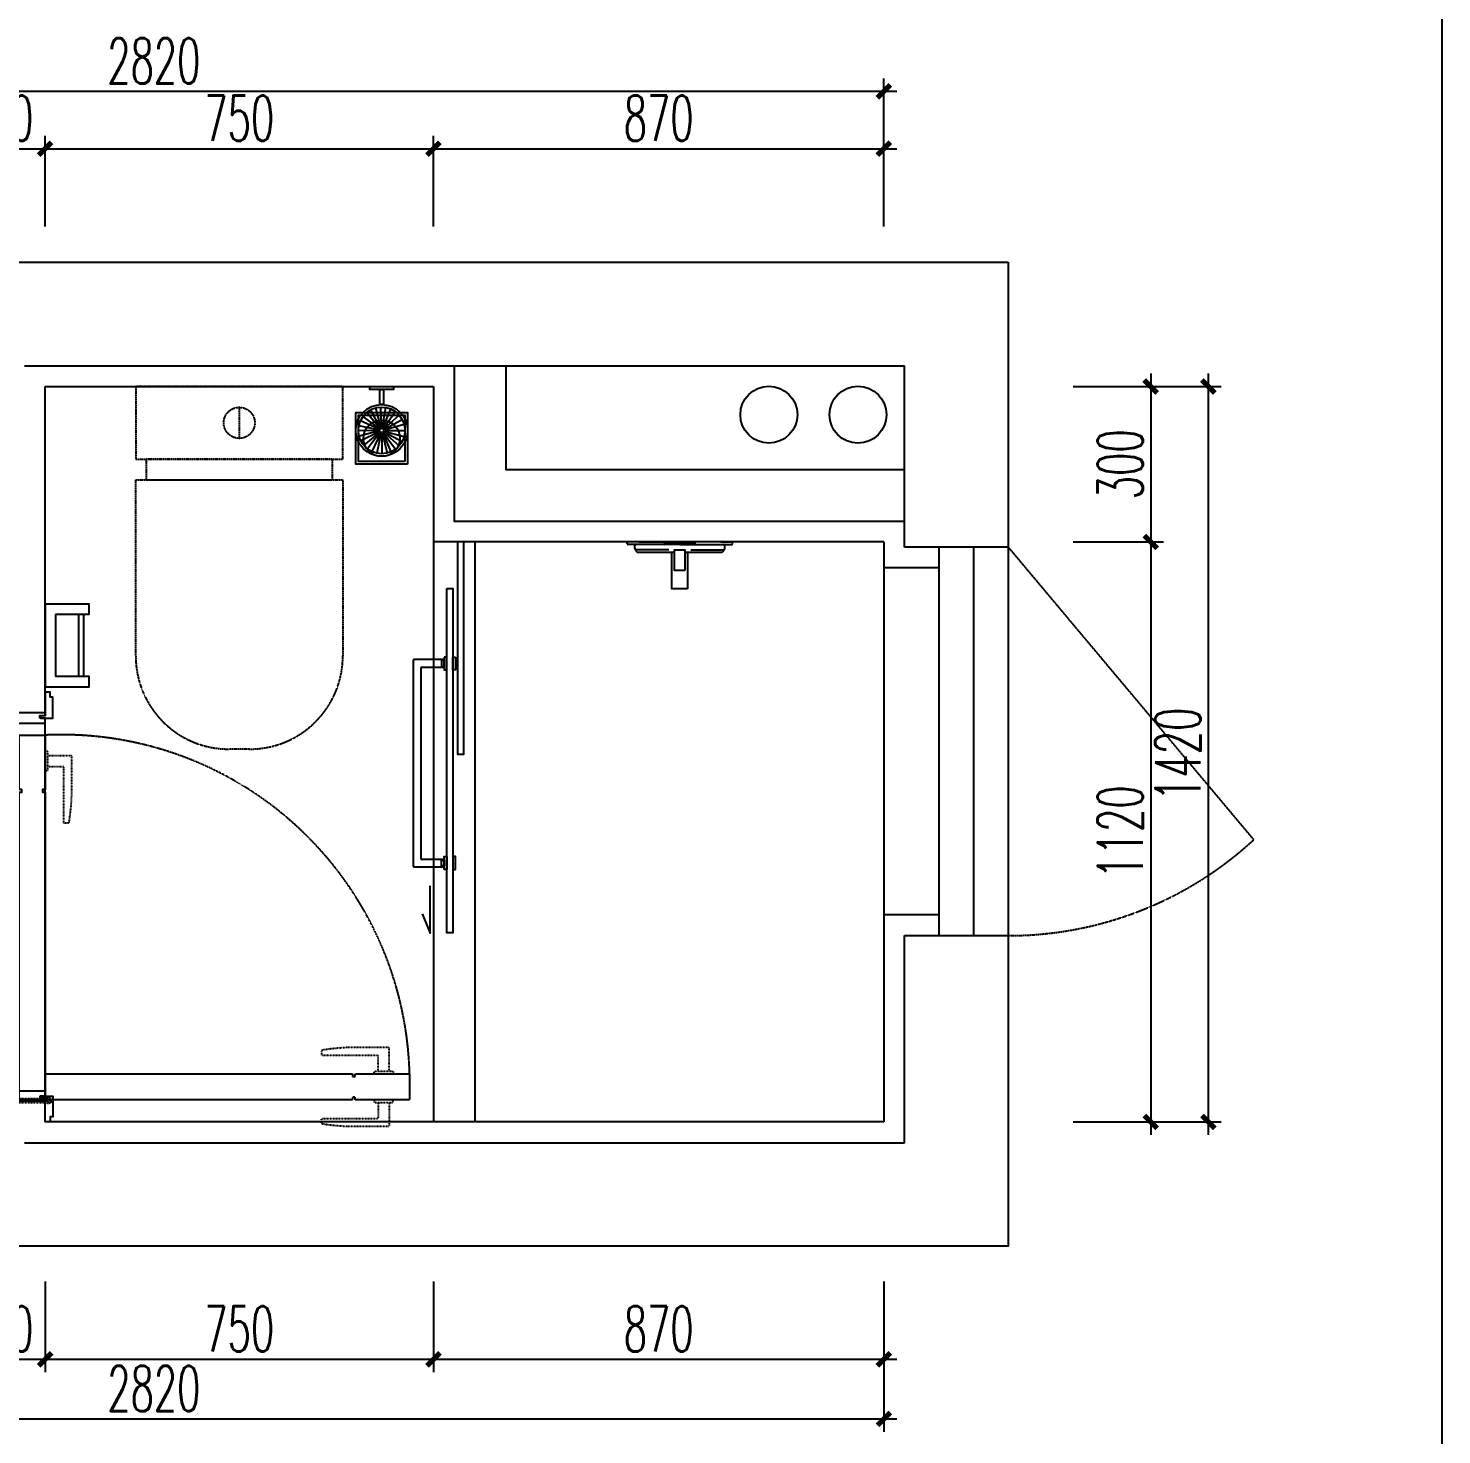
# Model space of a CAD drawing. Header units: inches. Extents: x 24920 to 61775, y 10942 to 38819.
# Drawn here: x 59045 to 61775, y 19230 to 21946 of the extents above; entities that cross this region are included whole.
import ezdxf

# ---------------------------------------------------------------- set-up
doc = ezdxf.new("R2010")
doc.units = ezdxf.units.IN
doc.header["$MEASUREMENT"] = 0
doc.header["$PDMODE"] = 1
doc.linetypes.add('ax-165-comp-wall-PB$0$AX-C-wall-TC$0$DASH', pattern=[0.35, 0.25, -0.1])
doc.linetypes.add('DASH', pattern=[0.35, 0.25, -0.1])
for name, color, linetype in [('1.1-完成面', 24, 'Continuous'), ('2.1-建筑-窗户', 8, 'Continuous'), ('2.8.1-建筑-墙体', 43, 'Continuous'), ('4.4-地坪-地漏、地沟', 8, 'Continuous'), ('6.4-洁具', 9, 'Continuous'), ('6.5-成品隔断', 9, 'Continuous'), ('6.6-平面装饰品', 8, 'Continuous'), ('8.1-门套', 9, 'Continuous'), ('8.2-门体', 9, 'Continuous'), ('8.3-门线', 8, 'Continuous'), ('B-平面-不到顶', 7, 'Continuous'), ('B-平面-门扇', 7, 'Continuous'), ('C-JLA_活动家具', 141, 'Continuous'), ('平面地漏雨水管', 7, 'Continuous')]:
    doc.layers.add(name, color=color, linetype=linetype)
doc.styles.add('DIM', font='simplex.shx', dxfattribs={"width": 0.6, "bigfont": 'extfont.shx'})
doc.dimstyles.new('1比25', dxfattribs={"dimscale": 25, "dimtxt": 3.5, "dimasz": 1, "dimexe": 1, "dimexo": 1, "dimgap": 0.6, "dimtad": 1, "dimdec": 0, "dimrnd": 5, "dimzin": 0, "dimdsep": 46, "dimtxsty": 'DIM', "dimblk": 'ARCHTICK', "dimcen": 0.09, "dimdle": 1, "dimclrd": 1, "dimclre": 1, "dimclrt": 1, "dimadec": 0, "dimazin": 0, "dimtfac": 1, "dimtdec": 0, "dimtix": 1, "dimtmove": 2, "dimatfit": 3, "dimldrblk": '引线箭头（自定义）', "dimfxl": 0, "dimtolj": 1, "dimtzin": 0, "dimarcsym": 0})

# ---------------------------------------------------------------- blocks, each defined once
blk = doc.blocks.new('A$C440218D7')
at = {"layer": 'B-平面-门扇', "color": 8, "linetype": 'DASH', "ltscale": 0.25}
for p, q in [((86.05962036554409, 51.38006138085621), (7.823507361164956, 51.38006138085621)), ((7.823507361048541, 5.182005917711648), (7.823507361164956, 51.38006138085621)), ((28.68647082911775, 5.182005917566129), (28.68647082900134, 34.10590090468759)), ((138.2170290349095, 36.19219725168659), (30.77276717573841, 36.19219725168659)), ((138.2170290349095, 44.38063035425147), (138.2170290349095, 36.19219725168659)), ((36.51008212932357, 5.182005917566129), (-0.0001039392809616, 5.182005917566129)), ((-0.0001039392809616, 5.182005917566129), (-0.0001039395137923, -0.0001022045325954)), ((36.51008212920715, -0.0001022045325954), (36.51008212932357, 5.182005917566129))]:
    blk.add_line(p, q, dxfattribs=at)
for centre, radius, start, end in [((30.77276717573841, 34.10590090468759), 2.086296346780188, 90, 180), ((67.52459887373698, -397.3650673161319), 449.1277519268808, 81.17209896108454, 87.63479282388585), ((136.1307326881651, 44.38063035425147), 2.086296346780188, 0, 81.17209896108454)]:
    blk.add_arc(centre, radius, start, end, dxfattribs=at)
blk = doc.blocks.new('dfdfg fd g')
at = {"layer": '8.2-门体', "color": 8, "linetype": 'DASH', "ltscale": 0.1}
for p, q in [((53243.99130762223, -402599.9286277673), (53295.3075591228, -402599.9286277673)), ((53243.99130762223, -402607.4286277673), (53243.99130762223, -402599.9286277673)), ((53293.99130762182, -402603.6786277673), (53243.99130762223, -402603.6786277673)), ((53243.99130762223, -402607.4286277673), (53295.3075591228, -402607.4286277673))]:
    blk.add_line(p, q, dxfattribs=at)
for points in [[(53240.27999521766, -401901.7368970131), (53242.27830885028, -401896.0030368329), (53242.27830886983, -401895.178621401), (53238.99130762232, -401895.1786213238), (53238.99124794159, -401902.1786213958), (53239.62938496078, -401902.1786213958, 0.3073927248600335)], [(53240.27999521763, -402598.6203458399), (53242.27830885031, -402604.3542060201), (53242.27830886986, -402605.1786214519), (53238.99130762235, -402605.1786215292), (53238.99124794162, -402598.1786214571), (53239.6293849608, -402598.1786214571, -0.3073927248600335)]]:
    blk.add_lwpolyline(points, format="xyb", close=True, dxfattribs=at)
at = {"layer": '8.2-门体', "color": 9}
blk.add_lwpolyline([(53293.99128973691, -402008.1786213238), (53293.99130762235, -402602.1786215279), (53243.99130762246, -402602.1786215279), (53243.99128973702, -402008.1786213238), (53248.99128973702, -402008.1786213238), (53248.99128973702, -402003.1786213238), (53243.99128973702, -402003.1786213238), (53243.99128973702, -401898.1786213238), (53293.99128973691, -401898.1786213238), (53293.99128973691, -402003.1786213238), (53288.99128973691, -402003.1786213238), (53288.99128973691, -402008.1786213238), (53293.99128973691, -402008.1786213238)], dxfattribs=at)
at = {"layer": '8.2-门体', "color": 8, "linetype": 'DASH', "ltscale": 0.6}
blk.add_lwpolyline([(53887.99130762229, -402602.1786215279), (53293.99130762235, -402602.1786215279), (53293.99130762229, -402552.178621528), (53887.99130762223, -402552.178621528), (53887.99130762223, -402557.178621528), (53892.99130762223, -402557.178621528), (53892.99130762223, -402552.178621528), (53997.99130762223, -402552.178621528), (53997.99130762229, -402602.1786215279), (53892.99130762229, -402602.1786215279), (53892.99130762229, -402597.1786215279), (53887.99130762229, -402597.1786215279), (53887.99130762229, -402602.1786215279)], dxfattribs=at)
at = {"layer": '8.2-门体', "color": 8, "linetype": 'DASH', "ltscale": 0.1}
for radius in [6, 3]:
    blk.add_circle((53299.99130762182, -402603.6786277673), radius, dxfattribs=at)
at = {"layer": '8.2-门体', "color": 8, "linetype": 'DASH', "ltscale": 0.6}
blk.add_arc((53325.70870982072, -402569.9476553934), 672.5173825792206, 1.514026501051054, 92.70319952526022, dxfattribs=at)
at = {"layer": '8.2-门体', "color": 7, "xscale": -1, "rotation": 90}
blk.add_blockref('A$C440218D7', (53243.99118753269, -401929.9236322289), dxfattribs=at)
at = {"layer": '8.2-门体', "color": 7, "extrusion": (0, 0, -1), "xscale": -1, "zscale": -1, "rotation": 90}
blk.add_blockref('A$C440218D7', (-53293.99139194141, -401929.9236322289), dxfattribs=at)
at = {"layer": '8.2-门体', "color": 8, "linetype": 'DASH', "ltscale": 0.6, "xscale": -1, "rotation": 359.9999999999999}
blk.add_blockref('A$C440218D7', (53966.2462967172, -402552.1785193236), dxfattribs=at)
at = {"layer": '8.2-门体', "color": 8, "linetype": 'DASH', "ltscale": 0.6, "extrusion": (0, 0, -1), "xscale": -1, "zscale": -1, "rotation": 180}
blk.add_blockref('A$C440218D7', (-53966.2462967172, -402602.1787237324), dxfattribs=at)
blk = doc.blocks.new('A$C41B010ED')
at = {"layer": '8.1-门套', "color": 9, "ltscale": 0.3}
for points in [[(-101.0000182490039, 711.9999992758967), (-101.0000182490039, 711.9999907791498), (-124.9999866744911, 711.9999992758967), (-124.9999866744911, 751.9999992758967), (-119.9999866744911, 751.9999992758967), (-119.9999866744911, 761.9999992758967), (-109.9999866744911, 761.9999992758967), (-109.9999866744329, 715.9999992758967), (-100.9999866744329, 715.9999992758967), (-100.9999866744329, 712.0000077726436), (-101.0000182490039, 711.9999992758967)], [(61.00001824900392, 712.0000007266062), (61.00001824900392, 711.9999922298011), (84.99998667449108, 712.0000007266062), (84.99998667449108, 752.0000007266062), (79.99998667449108, 752.0000007266062), (79.99998667449108, 762.0000007266062), (69.99998667449108, 762.0000007266062), (69.99998667443288, 716.0000007266062), (60.99998667443288, 716.0000007266062), (60.99998667443288, 712.0000092232949), (61.00001824900392, 712.0000007266062)], [(-99.99998667449108, 711.9999992758967), (-99.99998667449108, 716.9999992758967), (-109.9999866744329, 716.9999992758967), (-109.9999866744329, 721.9999992758967), (69.99998667443288, 722.000000726548), (69.99998667443288, 717.000000726548), (59.99998667449108, 717.000000726548), (59.99998667449108, 712.0000007266062), (69.99998667449108, 712.0000007266062), (69.99998667449108, 702.0000007266062), (-109.9999866744911, 701.9999992758967), (-109.9999866744911, 711.9999992758967), (-99.99998667449108, 711.9999992758967)], [(-101.0000182490039, -18.00000072532566), (-101.0000182490039, -17.99999222857878), (-124.9999866744911, -18.00000072532566), (-124.9999866744911, -58.00000072532566), (-119.9999866744911, -58.00000072532566), (-119.9999866744911, -68.00000072532566), (-109.9999866744911, -68.00000072532566), (-109.9999866744329, -22.00000072532566), (-100.9999866744329, -22.00000072532566), (-100.9999866744329, -18.00000922207255), (-101.0000182490039, -18.00000072532566)], [(-99.99998667449108, -18.00000072532566), (-99.99998667449108, -23.00000072532566), (-109.9999866744329, -23.00000072532566), (-109.9999866744329, -28.00000072532566), (69.99998667443288, -27.99999927461613), (69.99998667443288, -22.99999927461613), (59.99998667449108, -22.99999927461613), (59.99998667449108, -17.99999927467434), (69.99998667449108, -17.99999927467434), (69.99998667449108, -7.999999274674337), (-109.9999866744911, -8.000000725267455), (-109.9999866744911, -18.00000072532566), (-99.99998667449108, -18.00000072532566)], [(61.00001824900392, -17.99999927467434), (61.00001824900392, -17.99999077786924), (84.99998667449108, -17.99999927467434), (84.99998667449108, -57.99999927467434), (79.99998667449108, -57.99999927467434), (79.99998667449108, -67.99999927467434), (69.99998667449108, -67.99999927467434), (69.99998667443288, -21.99999927467434), (60.99998667443288, -21.99999927467434), (60.99998667443288, -18.00000777136302), (61.00001824900392, -17.99999927467434)]]:
    blk.add_lwpolyline(points, dxfattribs=at)
for points in [[(-54.99998667449108, 693.9999992758967), (-54.99998667449108, 701.9999992758967), (54.99998667449108, 702.0000007266062), (54.99998667449108, 694.0000007266062)], [(-54.99998667449108, -7.253256626427174e-07), (-54.99998667449108, -8.000000725325663), (54.99998667449108, -7.999999274674337), (54.99998667449108, 7.253256626427174e-07)]]:
    blk.add_lwpolyline(points, close=True, dxfattribs=at)
at = {"layer": 'B-平面-不到顶', "color": 24}
for points in [[(54.99998667449108, 694.0000007266062), (69.99998667449108, 694.0000007266062), (84.99998667449108, 709.0000007266062), (84.99998667449108, 752.0000007266062), (79.99998667449108, 752.0000007266062), (79.99998667449108, 762.0000007266062), (69.99998667449108, 762.0000007266062)], [(54.99998667449108, 7.253256626427174e-07), (69.99998667449108, 7.253256626427174e-07), (84.99998667449108, -14.99999927467434), (84.99998667449108, -57.99999927467434), (79.99998667449108, -57.99999927467434), (79.99998667449108, -67.99999927467434), (69.99998667449108, -67.99999927467434)]]:
    blk.add_lwpolyline(points, dxfattribs=at)
blk = doc.blocks.new('A$C5E191A65')
at = {"layer": '8.3-门线', "color": 8}
for points in [[(713.9890807295451, 779.9999072643404), (713.9890807295451, 59.99990726311808)], [(893.9890540863271, 49.9999087137403), (893.9890540863271, 769.9999087150209)]]:
    blk.add_lwpolyline(points, dxfattribs=at)
at = {"layer": '8.1-门套', "color": 8, "linetype": 'Continuous'}
blk.add_blockref('A$C41B010ED', (823.9890674118651, 67.99990798841463), dxfattribs=at)
at = {"layer": '8.2-门体', "color": 8, "linetype": 'ByBlock', "rotation": 180}
blk.add_blockref('dfdfg fd g', (54007.99146916624, -401815.1787145335), dxfattribs=at)
blk = doc.blocks.new('erqewrqwerwqer')
at = {"layer": '6.5-成品隔断', "color": 1, "ltscale": 0.2}
for p, q in [((547050.1159920453, 22104.91291916725), (547095.1159920453, 22104.91291916725)), ((547095.1159920453, 22104.91291916725), (547095.1159920453, 21734.91291916725)), ((547095.1159920453, 21734.91291916725), (547050.1159920453, 21734.91291916725))]:
    blk.add_line(p, q, dxfattribs=at)
at = {"layer": '6.5-成品隔断', "color": 1}
blk.add_lwpolyline([(547045.1159920453, 22257.41291916725), (547033.1159920453, 22257.41291916725), (547033.1159920453, 21592.41291916725), (547045.1159920453, 21592.41291916725)], close=True, dxfattribs=at)
at = {"layer": '6.5-成品隔断', "color": 1, "ltscale": 0.2}
for points in [[(547028.1159920453, 22124.91291916725), (547028.1159920453, 22099.91291916725), (547033.1159920453, 22099.91291916725), (547033.1159920453, 22124.91291916725)], [(547050.1159920453, 22124.91291916725), (547050.1159920453, 22099.91291916725), (547045.1159920453, 22099.91291916725), (547045.1159920453, 22124.91291916725)], [(547055.1159920453, 22117.91291916725), (547055.1159920453, 22106.91291916725), (547050.1159920453, 22106.91291916725), (547050.1159920453, 22117.91291916725)], [(547028.1159920453, 21714.91291916725), (547028.1159920453, 21739.91291916725), (547033.1159920453, 21739.91291916725), (547033.1159920453, 21714.91291916725)], [(547050.1159920453, 21714.91291916725), (547050.1159920453, 21739.91291916725), (547045.1159920453, 21739.91291916725), (547045.1159920453, 21714.91291916725)], [(547055.1159920453, 21721.91291916725), (547055.1159920453, 21732.91291916725), (547050.1159920453, 21732.91291916725), (547050.1159920453, 21721.91291916725)]]:
    blk.add_lwpolyline(points, close=True, dxfattribs=at)
blk.add_lwpolyline([(547050.1159920453, 22104.91291916725), (547050.1159920453, 22119.91291916725), (547108.1159920453, 22119.91291916725, -0.414213562373095), (547110.1159920453, 22117.91291916725), (547110.1159920453, 21721.91291916725, -0.414213562373095), (547108.1159920453, 21719.91291916725), (547050.1159920453, 21719.91291916725), (547050.1159920453, 21734.91291916725)], format="xyb", dxfattribs=at)
blk = doc.blocks.new('A$C32C36511')
at = {"color": 252}
blk.add_wipeout([(14.943183888998803, 157.07242496612724), (143.59670136192887, 3.8680284195701944), (143.67293583951277, 3.761951651697501), (143.77195111962902, 3.5977098960380403), (143.8724118266951, 3.3814713077820926), (143.94344665863838, 3.166060015493713), (143.9716017184137, 3.046383407996217), (143.99178182012426, 2.9292412667156214), (143.99178182012758, 2.929241266718421), (144.00629563658657, 2.502931215812339), (143.9746145657146, 2.265601159855237), (143.92266031162362, 2.058653832502074), (143.83968288834313, 1.837193746189925), (143.70439067296314, 1.5833216001832113), (143.60121858115355, 1.4347117320004656), (143.44178761562375, 1.25037176224086), (143.319182813517, 1.1350782562546726), (143.06997019965013, 0.9197489889483847), (142.9408465702821, 0.8081812202846237), (142.7388797678247, 0.633674156069489), (142.54109878614702, 0.4630451514874636), (142.3350443898559, 0.3113775887021859), (142.12943498989895, 0.1959554288523293), (141.8413920316773, 0.08254836434622348), (141.52350048495134, 0.012744813081624784), (141.10943008266028, -7.18058996937998e-05), (140.8139071471407, 0.043858631692955896), (140.4909417802893, 0.1462964283652468), (140.10879208480742, 0.355609398978217), (139.88359591912996, 0.5387911600933961), (139.7415771242191, 0.6870410158854838), (129.95715481544607, 12.33836834960077), (130.40174656612515, 11.359972903202348), (130.41802845895512, 10.878662474391831), (130.33939914712033, 10.471449962621918), (130.19840210351325, 10.126411448497421), (129.71174742819088, 9.520607676834132), (125.11699530112755, 5.662077768352162), (124.53703008294563, 5.322494942050284), (123.65728942965255, 5.201204128003383), (123.65728689049965, 5.201204349160392), (122.90101030844738, 5.422939803433664), (122.90101030844406, 5.422939803430879), (122.29923464110898, 5.907485171182714), (121.8611614931481, 5.578774696703363), (121.22120017510528, 5.216324602764317), (120.47592069126654, 4.934156160248989), (120.00139133137954, 4.821365061561963), (120.00138089776657, 4.821363113730129), (119.23059523736046, 4.7386008171257), (118.64996995768263, 4.755301066331128), (118.07570572600459, 4.839123553429687), (117.42551785552152, 5.019441621335616), (116.72963868610391, 5.325327807830178), (116.23839156503594, 5.625035485405064), (115.6432011731646, 6.108453049059108), (115.25483296293085, 6.521003678967418), (73.45409234175347, 56.29748489805995), (19.292620984475235, 10.81436595473653), (-2.8531970741596524e-05, 33.78812651302192), (54.16144277809893, 79.27124544586378), (12.360702154551234, 129.0477266532146), (11.876405337204531, 129.73417341382958), (11.598778832505744, 130.2823124944111), (11.41590129826173, 130.7761556567595), (11.23095928340463, 131.62186881684028), (11.208518044940305, 132.69699134231968), (11.208518552110533, 132.69699716553905), (11.2085185521061, 132.69699716553532), (11.390522899233844, 133.6661157009179), (11.627567187323436, 134.309454811033), (11.944398914630582, 134.90470932586348), (12.461161000032092, 135.5945761294959), (12.974220655159598, 136.09212833991353), (12.855760621283267, 136.48925135487696), (12.779852242117073, 137.23447874819215), (12.90499052534284, 137.77727225386363), (13.486133286196946, 138.59253354724126), (14.181857625456502, 139.1767811988556), (14.953883957836624, 139.82510490084877), (18.080885401851532, 142.45106345583315), (18.605893072458073, 142.76897173010792), (18.92183364892169, 142.86929266269087), (19.242511569523685, 142.9155974478628), (19.54059127707987, 142.9119370993642), (19.8591421543843, 142.8579987416547), (20.237092416019962, 142.72032564978554), (20.51080961200391, 142.56016265859122), (20.89864607614632, 142.20565605527042), (11.114223789340798, 153.85698340337544), (10.871798473727608, 154.21963915894008), (10.70134970792445, 154.6750974114106), (10.653350148039578, 155.31668927598685), (10.762433786174782, 155.81614014249826), (11.359631206481268, 156.67474405793385), (12.125423216577119, 157.3178323682932), (12.457759698655622, 157.544141661775), (12.875490685276574, 157.71305578419947), (13.585129089917444, 157.77870601023875), (13.585134744742973, 157.77870551772105), (14.253017188705215, 157.60063992738702), (14.566379998409388, 157.41918519837182), (14.776602651687895, 157.24801690231584), (14.94318389651096, 157.0724249919381)], dxfattribs=at).dxf.layer = '6.4-洁具'
at = {"layer": '6.4-洁具', "color": 252}
for p, q in [((75.42790046264417, 77.27201220532879), (11.11422380316071, 153.8569834039081)), ((11.35963120637462, 156.6747440579347), (12.12542322603986, 157.3178323858883)), ((13.48613330232911, 138.5925335509237), (18.08088541496545, 142.4510634669568)), ((28.44803856522776, 140.990792600438), (14.94318389636464, 157.0724249917548)), ((28.44803856522776, 140.990792600438), (59.46547043765895, 104.0551165367942)), ((12.36070215445943, 129.0477266530506), (57.37688438687474, 75.44228535075672)), ((12.97422065795399, 136.0921283422504), (13.00746055087075, 136.1200421703979)), ((53.97727246908471, 87.26553804636933), (13.24072590190917, 135.774772899691)), ((58.45427101221867, 100.5942675527185), (59.22006304888055, 101.2373558660038)), ((96.23048999300227, 57.16519844438881), (59.22006304888055, 101.2373558660038)), ((97.62882139207795, 58.61005281144753), (60.61839444795623, 102.6822102330625)), ((70.2386507333722, 60.12644498352893), (115.2548329627607, 6.521003678906709)), ((75.42790046264417, 77.27201220532879), (139.741577123059, 0.6870410169940442)), ((95.46469797170721, 56.52211012435146), (96.23048999300227, 57.16519844438881)), ((130.0656825522892, 19.98411499056965), (99.04825066169724, 56.91979105840437)), ((81.56268807966262, 54.41672002896667), (122.29923463054, 5.907485171919689)), ((125.1169953134377, 5.662077768938616), (129.7117474281695, 9.520607676822692)), ((130.0656825522892, 19.98411499056965), (143.5705372162629, 3.90248260484077)), ((142.5625103078783, 0.4812841776292771), (143.3191828324925, 1.135078262770548))]:
    blk.add_line(p, q, dxfattribs=at)
for points in [[(19.29262098437175, 10.814365954604), (-2.85319983959198e-05, 33.78812651289627), (54.16144277807325, 79.2712454458233)], [(73.45409231446683, 56.297484875191), (19.29262098437175, 10.814365954604)]]:
    blk.add_lwpolyline(points, dxfattribs=at)
blk.add_lwpolyline([(43.43593006860465, 37.61835387791507), (30.57416371814907, 52.93419423210435), (61.20584447239526, 78.65772694186307), (74.06761080562137, 63.3418865732383)], close=True, dxfattribs=at)
for centre, radius, start, end in [((12.64580782712437, 155.1431600376964), 2, 130.0224949423161, 220.0224949423161), ((13.41159985167906, 155.7862483309582), 2, 40.02249494231605, 130.0224949423161), ((14.77230992121622, 137.0609495099634), 2, 130.0224949423161, 220.0224949423161), ((19.36706203874201, 140.9194794199429), 2, 40.02249494231605, 130.0224949423161), ((16.18966224300675, 132.2631682467181), 5, 130.0224949423161, 220.0224949423161), ((57.16809438657947, 102.1258515785448), 2, 220.0224949423161, 310.022494942316), ((57.93388639087789, 102.7689399132505), 2, 310.022494942316, 40.02249494231605), ((96.75087459152564, 54.99052609363571), 2, 130.0224949423161, 220.0224949423161), ((97.5166666158475, 55.63361441600136), 2, 40.02249494231605, 130.0224949423161), ((119.0837930531707, 9.736445264192298), 5, 220.0224949423161, 310.022494942316), ((123.830818667775, 7.193661807104945), 2, 220.0224949423161, 310.022494942316), ((128.4255707797129, 11.05219171242788), 2, 310.022494942316, 40.02249494231605), ((141.2549221508671, 1.994629188673571), 2, 220.8282742844443, 310.8282742844444), ((142.0115946419537, 2.64842328405939), 2, 310.8282742844444, 40.82827428444437)]:
    blk.add_arc(centre, radius, start, end, dxfattribs=at)
blk = doc.blocks.new('trwertwt')
at = {"layer": '4.4-地坪-地漏、地沟', "color": 251}
for points in [[(-17191.04270776873, -380675.4986594878), (-17191.04270776873, -380775.4986594878), (-17291.04270776873, -380775.4986594878), (-17291.04270776873, -380675.4986594878)], [(-17196.04270776873, -380680.4986594878), (-17196.04270776873, -380770.4986594878), (-17286.04270776873, -380770.4986594878), (-17286.04270776873, -380680.4986594878)]]:
    blk.add_lwpolyline(points, close=True, dxfattribs=at)
blk.add_circle((-17241.04270776873, -380725.4986594878), 35, dxfattribs=at)
blk = doc.blocks.new('A$C6C876B97')
at = {"layer": '6.4-洁具', "color": 250, "linetype": 'Continuous'}
for p, q in [((80.02949844165414, 55.32489386384987), (55.09959715147852, 83.91873820667388)), ((81.31986012851121, 56.21857033726701), (63.31913131495821, 89.61140901293402)), ((82.7757046164188, 56.80526254703), (72.59278197205276, 93.34860666136228)), ((84.67198491329327, 57.0645261828322), (84.67198491329327, 95.00010200077668)), ((86.56826521016774, 56.80526254703), (96.75118785453378, 93.34860666136228)), ((88.02410969807534, 56.21857033726701), (106.0248385116283, 89.61140901293402)), ((89.3144713849324, 55.32489386384987), (114.244372675108, 83.91873820667388)), ((77.7291609714157, 51.30520151254314), (40.44657186685072, 58.31351531105611)), ((78.18871224063332, 52.80603579819581), (43.37388859942439, 67.87374854671361)), ((78.96832024720788, 54.16835084185732), (48.33994944076403, 76.55162170161202)), ((90.37564957937866, 54.16835084185732), (121.0040203858225, 76.55162170161202)), ((91.15525758593867, 52.80603579824674), (125.9700812271622, 67.87374854669906)), ((91.54236387654964, 51.64448088782956), (128.4359273639566, 60.47470658365637)), ((77.61235289557953, 49.7399389801285), (39.70251074057887, 48.3428776276487)), ((77.84405442359275, 48.18751979576336), (41.17843694370822, 38.45405137702619)), ((78.4128272527887, 46.72458152266336), (44.80148910680145, 29.13521369219234)), ((79.29059303672693, 45.42334436115198), (50.39280968165258, 20.84640334315191)), ((80.43401951606211, 44.34804588706174), (57.67637451944756, 13.99681021458673)), ((81.78665968224232, 43.55176986515289), (66.29261922779551, 8.924575017241295)), ((83.28173837078793, 43.07382568726098), (75.81618962087668, 5.880096450979181)), ((84.84544872035622, 42.93780780358065), (85.77693998334871, 5.013669887659489)), ((86.40059576199565, 43.15043094634166), (95.6831425375567, 6.36806780857296)), ((87.87040726769192, 43.70119864676599), (105.0457623423863, 9.876428275070793)), ((89.18232372944476, 44.56292140930236), (113.4025992561074, 15.36555567107644)), ((90.27158037120535, 45.69305896302831), (120.3411051580042, 22.56447077147459)), ((91.08440436181263, 47.03582032764825), (125.5187500213506, 31.11778804852656)), ((91.58066939355922, 48.52491802100849), (128.6799314357777, 40.60325982580252)), ((91.73587657901226, 50.08684044278925), (129.6685928136867, 50.55262118480459))]:
    blk.add_line(p, q, dxfattribs=at)
at = {"layer": '6.4-洁具', "color": 251, "linetype": 'Continuous'}
for points in [[(0, 72.8790843107272), (5.495589922647923, 72.8790843107272), (5.495589922647923, 27.12111969082616), (0, 27.12111969082616)], [(5.495589922647923, 53.66059985558968), (34.67198491329327, 53.66059985558968), (34.67198491329327, 46.33960414596368), (5.495589922647923, 46.33960414596368)]]:
    blk.add_lwpolyline(points, close=True, dxfattribs=at)
for radius in [50, 45, 4.064424182055518]:
    blk.add_circle((84.67198491329327, 50.00010200077668), radius, dxfattribs=at)
at = {"layer": '6.4-洁具', "color": 8, "linetype": 'Continuous'}
blk.add_circle((84.67198491329327, 50.00010200077668), 7.064424182055518, dxfattribs=at)
blk = doc.blocks.new('A$C4A025D06')
at = {"layer": '6.6-平面装饰品', "color": 9}
for p, q in [((85, 140.0000000000582), (20, 140.0000000000582)), ((20, 140.0000000000582), (20, 20.00000000005821))]:
    blk.add_line(p, q, dxfattribs=at)
at = {"layer": '6.6-平面装饰品', "color": 8}
for p, q in [((65, 20.00000000005821), (65, 140.0000000000582)), ((75, 20.00000000005821), (75, 140.0000000000582))]:
    blk.add_line(p, q, dxfattribs=at)
at = {"layer": '6.6-平面装饰品', "color": 9}
blk.add_lwpolyline([(85, 140.0000000000582), (85, 160.0000000000582), (0, 160.0000000000582), (0, 5.820766091346741e-11), (85, 5.820766091346741e-11), (85, 20.00000000005821), (20, 20.00000000005821)], dxfattribs=at)
blk = doc.blocks.new('B标准块-马桶1')
at = {"layer": 'C-JLA_活动家具', "color": 2, "linetype": 'DASH'}
blk.add_line((0, -40), (0, -100), dxfattribs=at)
for points in [[(-200, -140), (200, -140), (200, 0), (-200, 0)], [(-180, -180), (180, -180), (180, -140), (-180, -140)]]:
    blk.add_lwpolyline(points, close=True, dxfattribs=at)
blk.add_lwpolyline([(-200, -180), (200, -180), (200, -520, -0.4142135623730951), (20, -700), (-20, -700, -0.4142135623730951), (-200, -520)], format="xyb", close=True, dxfattribs=at)
blk.add_circle((0, -70), 30, dxfattribs=at)
blk = doc.blocks.new('_ArchTick')
at = {"color": 0, "linetype": 'ByBlock', "const_width": 0.4}
blk.add_lwpolyline([(-0.5, -0.5), (0.5, 0.5)], dxfattribs=at)
blk = doc.blocks.new('*D1311')
at = {"color": 1, "lineweight": -2, "transparency": 16777216}
for p, q in [((6608.003274725239, 46646.24351671414), (6608.003274725239, 46821.24351671414)), ((6788.003274716406, 46646.24351671414), (6788.003274716406, 46821.24351671414)), ((6583.003274725239, 46796.24351671414), (6813.003274716406, 46796.24351671414))]:
    blk.add_line(p, q, dxfattribs=at)
at = {"layer": 'Defpoints', "color": 0, "transparency": 16777216}
for p in [(6788.003274716406, 46796.24351671414), (6608.003274725239, 46337.02964148251), (6788.003274716406, 46337.03103940748)]:
    blk.add_point(p, dxfattribs=at)
at = {"color": 1, "lineweight": -2, "transparency": 16777216, "xscale": 25, "yscale": 25, "zscale": 25, "rotation": 180}
blk.add_blockref('_ArchTick', (6608.003274725239, 46796.24351671414), dxfattribs=at)
at = {"color": 1, "lineweight": -2, "transparency": 16777216, "xscale": 25, "yscale": 25, "zscale": 25}
blk.add_blockref('_ArchTick', (6788.003274716406, 46796.24351671414), dxfattribs=at)
at = {"color": 1, "transparency": 16777216, "insert": (6698.003274720822, 46854.99351671414), "char_height": 87.5, "attachment_point": 5, "style": 'DIM'}
blk.add_mtext('\\A1;180', dxfattribs=at)
blk = doc.blocks.new('引线箭头（自定义）')
at = {"linetype": 'ByBlock', "lineweight": -2}
h = blk.add_hatch(color=8, dxfattribs=at)
h.dxf.hatch_style = 1
h.paths.add_polyline_path([(-1.195195483850512, -0.9550126593467212), (-0.3145251273290341, 0), (-1.200914122528957, 0.9578719786841248), (-0.9121228692538352, 1.212351399886757), (0, 0), (-0.9121228692538352, -1.209492080547534)])
at = {"color": 0, "linetype": 'ByBlock', "lineweight": -2}
blk.add_line((-0.3145251273290341, 0), (-4.75087937909575, 0), dxfattribs=at)
blk.add_lwpolyline([(-1.195195483850512, -0.9550126593467212), (-0.3145251273290341, 0), (-1.200914122528957, 0.9578719786841248), (-0.9121228692538352, 1.212351399886757), (0, 0), (-0.9121228692538352, -1.209492080547534)], close=True, dxfattribs=at)
blk = doc.blocks.new('*D1312')
at = {"color": 1, "lineweight": -2, "transparency": 16777216}
for p, q in [((6788.003274716406, 46646.24351671417), (6788.003274716406, 46821.24351671417)), ((7538.003601393631, 46646.24351671417), (7538.003601393631, 46821.24351671417)), ((6763.003274716406, 46796.24351671417), (7563.003601393631, 46796.24351671417))]:
    blk.add_line(p, q, dxfattribs=at)
at = {"layer": 'Defpoints', "color": 0, "transparency": 16777216}
for p in [(7538.003601393631, 46796.24351671417), (6788.003274716406, 46337.03103940748), (7538.003601393631, 46337.03103940748)]:
    blk.add_point(p, dxfattribs=at)
at = {"color": 1, "lineweight": -2, "transparency": 16777216, "xscale": 25, "yscale": 25, "zscale": 25, "rotation": 180}
blk.add_blockref('_ArchTick', (6788.003274716406, 46796.24351671417), dxfattribs=at)
at = {"color": 1, "lineweight": -2, "transparency": 16777216, "xscale": 25, "yscale": 25, "zscale": 25}
blk.add_blockref('_ArchTick', (7538.003601393631, 46796.24351671417), dxfattribs=at)
at = {"color": 1, "transparency": 16777216, "insert": (7163.003438055019, 46854.99351671417), "char_height": 87.5, "attachment_point": 5, "style": 'DIM'}
blk.add_mtext('\\A1;750', dxfattribs=at)
blk = doc.blocks.new('*D1313')
at = {"color": 1, "lineweight": -2, "transparency": 16777216}
for p, q in [((7538.003601393631, 46646.2435167142), (7538.003601393631, 46821.2435167142)), ((8408.003274716406, 46646.2435167142), (8408.003274716406, 46821.2435167142)), ((7513.003601393631, 46796.2435167142), (8433.003274716406, 46796.2435167142))]:
    blk.add_line(p, q, dxfattribs=at)
at = {"layer": 'Defpoints', "color": 0, "transparency": 16777216}
for p in [(8408.003274716406, 46796.2435167142), (7538.003601393631, 46337.03103940748), (8408.003274716406, 46037.02471248872)]:
    blk.add_point(p, dxfattribs=at)
at = {"color": 1, "lineweight": -2, "transparency": 16777216, "xscale": 25, "yscale": 25, "zscale": 25, "rotation": 180}
blk.add_blockref('_ArchTick', (7538.003601393631, 46796.2435167142), dxfattribs=at)
at = {"color": 1, "lineweight": -2, "transparency": 16777216, "xscale": 25, "yscale": 25, "zscale": 25}
blk.add_blockref('_ArchTick', (8408.003274716406, 46796.2435167142), dxfattribs=at)
at = {"color": 1, "transparency": 16777216, "insert": (7973.003438055019, 46854.9935167142), "char_height": 87.5, "attachment_point": 5, "style": 'DIM'}
blk.add_mtext('\\A1;870', dxfattribs=at)
blk = doc.blocks.new('*D1314')
at = {"color": 1, "lineweight": -2, "transparency": 16777216}
for p, q in [((5588.000325087543, 46758.74351671411), (5588.000325087543, 46932.08346405464)), ((8408.003274716406, 46758.74351671411), (8408.003274716406, 46932.08346405464)), ((5563.000325087543, 46907.08346405464), (8433.003274716406, 46907.08346405464))]:
    blk.add_line(p, q, dxfattribs=at)
at = {"layer": 'Defpoints', "color": 0, "transparency": 16777216}
for p in [(8408.003274716406, 46907.08346405464), (5588.000325087543, 46733.74351671411), (8408.003274716406, 46733.74351671411)]:
    blk.add_point(p, dxfattribs=at)
at = {"color": 1, "lineweight": -2, "transparency": 16777216, "xscale": 25, "yscale": 25, "zscale": 25, "rotation": 180}
blk.add_blockref('_ArchTick', (5588.000325087543, 46907.08346405464), dxfattribs=at)
at = {"color": 1, "lineweight": -2, "transparency": 16777216, "xscale": 25, "yscale": 25, "zscale": 25}
blk.add_blockref('_ArchTick', (8408.003274716406, 46907.08346405464), dxfattribs=at)
at = {"color": 1, "transparency": 16777216, "insert": (6998.001799901975, 46965.83346405464), "char_height": 87.5, "attachment_point": 5, "style": 'DIM'}
blk.add_mtext('\\A1;2820', dxfattribs=at)
blk = doc.blocks.new('*D1320')
at = {"color": 1, "lineweight": -2, "transparency": 16777216}
for p, q in [((6608.003274725295, 44608.73182425363), (6608.003274725295, 44433.73182425363)), ((6788.00324807703, 44608.73182425363), (6788.00324807703, 44433.73182425363)), ((6583.003274725295, 44458.73182425363), (6813.00324807703, 44458.73182425363))]:
    blk.add_line(p, q, dxfattribs=at)
at = {"layer": 'Defpoints', "color": 0, "transparency": 16777216}
for p in [(6608.003274725295, 45888.96702855849), (6788.00324807703, 44917.03103940748), (6788.00324807703, 44458.73182425363)]:
    blk.add_point(p, dxfattribs=at)
at = {"color": 1, "lineweight": -2, "transparency": 16777216, "xscale": 25, "yscale": 25, "zscale": 25, "rotation": 180}
blk.add_blockref('_ArchTick', (6608.003274725295, 44458.73182425363), dxfattribs=at)
at = {"color": 1, "lineweight": -2, "transparency": 16777216, "xscale": 25, "yscale": 25, "zscale": 25}
blk.add_blockref('_ArchTick', (6788.00324807703, 44458.73182425363), dxfattribs=at)
at = {"color": 1, "transparency": 16777216, "insert": (6698.003261401162, 44517.48182425363), "char_height": 87.5, "attachment_point": 5, "style": 'DIM'}
blk.add_mtext('\\A1;180', dxfattribs=at)
blk = doc.blocks.new('*D1321')
at = {"color": 1, "lineweight": -2, "transparency": 16777216}
for p, q in [((6788.00324807703, 44608.73182425366), (6788.00324807703, 44433.73182425366)), ((7538.00360139369, 44608.73182425366), (7538.00360139369, 44433.73182425366)), ((6763.00324807703, 44458.73182425366), (7563.00360139369, 44458.73182425366))]:
    blk.add_line(p, q, dxfattribs=at)
at = {"layer": 'Defpoints', "color": 0, "transparency": 16777216}
for p in [(6788.00324807703, 44917.03103940748), (7538.00360139369, 44917.03103940748), (7538.00360139369, 44458.73182425366)]:
    blk.add_point(p, dxfattribs=at)
at = {"color": 1, "lineweight": -2, "transparency": 16777216, "xscale": 25, "yscale": 25, "zscale": 25, "rotation": 180}
blk.add_blockref('_ArchTick', (6788.00324807703, 44458.73182425366), dxfattribs=at)
at = {"color": 1, "lineweight": -2, "transparency": 16777216, "xscale": 25, "yscale": 25, "zscale": 25}
blk.add_blockref('_ArchTick', (7538.00360139369, 44458.73182425366), dxfattribs=at)
at = {"color": 1, "transparency": 16777216, "insert": (7163.00342473536, 44517.48182425366), "char_height": 87.5, "attachment_point": 5, "style": 'DIM'}
blk.add_mtext('\\A1;750', dxfattribs=at)
blk = doc.blocks.new('*D1322')
at = {"color": 1, "lineweight": -2, "transparency": 16777216}
for p, q in [((7538.00360139369, 44608.73182425369), (7538.00360139369, 44433.73182425369)), ((8408.003274716406, 44608.73182425369), (8408.003274716406, 44433.73182425369)), ((7513.00360139369, 44458.73182425369), (8433.003274716406, 44458.73182425369))]:
    blk.add_line(p, q, dxfattribs=at)
at = {"layer": 'Defpoints', "color": 0, "transparency": 16777216}
for p in [(7538.00360139369, 44917.03103940748), (8408.003274716406, 44917.03103940748), (8408.003274716406, 44458.73182425369)]:
    blk.add_point(p, dxfattribs=at)
at = {"color": 1, "lineweight": -2, "transparency": 16777216, "xscale": 25, "yscale": 25, "zscale": 25, "rotation": 180}
blk.add_blockref('_ArchTick', (7538.00360139369, 44458.73182425369), dxfattribs=at)
at = {"color": 1, "lineweight": -2, "transparency": 16777216, "xscale": 25, "yscale": 25, "zscale": 25}
blk.add_blockref('_ArchTick', (8408.003274716406, 44458.73182425369), dxfattribs=at)
at = {"color": 1, "transparency": 16777216, "insert": (7973.003438055048, 44517.48182425369), "char_height": 87.5, "attachment_point": 5, "style": 'DIM'}
blk.add_mtext('\\A1;870', dxfattribs=at)
blk = doc.blocks.new('*D1323')
at = {"color": 1, "lineweight": -2, "transparency": 16777216}
for p, q in [((5587.990266480499, 44493.65490886157), (5587.990266480499, 44318.65490886157)), ((8408.003274716406, 44493.65490886157), (8408.003274716406, 44318.65490886157)), ((5562.990266480499, 44343.65490886157), (8433.003274716406, 44343.65490886157))]:
    blk.add_line(p, q, dxfattribs=at)
at = {"layer": 'Defpoints', "color": 0, "transparency": 16777216}
for p in [(5587.990266480499, 44521.2318242536), (8408.003274716406, 44521.23182425369), (8408.003274716406, 44343.65490886157)]:
    blk.add_point(p, dxfattribs=at)
at = {"color": 1, "lineweight": -2, "transparency": 16777216, "xscale": 25, "yscale": 25, "zscale": 25, "rotation": 180}
blk.add_blockref('_ArchTick', (5587.990266480499, 44343.65490886157), dxfattribs=at)
at = {"color": 1, "lineweight": -2, "transparency": 16777216, "xscale": 25, "yscale": 25, "zscale": 25}
blk.add_blockref('_ArchTick', (8408.003274716406, 44343.65490886157), dxfattribs=at)
at = {"color": 1, "transparency": 16777216, "insert": (6997.996770598453, 44402.40490886157), "char_height": 87.5, "attachment_point": 5, "style": 'DIM'}
blk.add_mtext('\\A1;2820', dxfattribs=at)
blk = doc.blocks.new('*D1324')
at = {"color": 1, "lineweight": -2, "transparency": 16777216}
for p, q in [((8923.220821823492, 46362.03103940749), (8923.220821823492, 46012.02471248874)), ((8773.220821823492, 46337.03103940749), (8948.220821823492, 46337.03103940749)), ((8773.220821823492, 46037.02471248874), (8948.220821823492, 46037.02471248874))]:
    blk.add_line(p, q, dxfattribs=at)
at = {"layer": 'Defpoints', "color": 0, "transparency": 16777216}
for p in [(7538.003601393635, 46337.03103940749), (7538.003601393635, 46037.02471248874), (8923.220821823492, 46037.02471248874)]:
    blk.add_point(p, dxfattribs=at)
at = {"color": 1, "lineweight": -2, "transparency": 16777216, "xscale": 25, "yscale": 25, "zscale": 25}
for p, rotation in [((8923.220821823492, 46337.03103940749), 90), ((8923.220821823492, 46037.02471248874), 270)]:
    blk.add_blockref('_ArchTick', p, dxfattribs=dict(at, rotation=rotation))
at = {"color": 1, "transparency": 16777216, "insert": (8864.470821823505, 46187.02787594811), "char_height": 87.5, "attachment_point": 5, "rotation": 90, "style": 'DIM'}
blk.add_mtext('\\A1;300', dxfattribs=at)
blk = doc.blocks.new('*D1325')
at = {"color": 1, "lineweight": -2, "transparency": 16777216}
for p, q in [((8923.22082182349, 46062.02471248874), (8923.220821823492, 44892.03103940749)), ((8773.22082182349, 46037.02471248874), (8948.22082182349, 46037.02471248874)), ((8773.220821823492, 44917.03103940749), (8948.220821823492, 44917.03103940749))]:
    blk.add_line(p, q, dxfattribs=at)
at = {"layer": 'Defpoints', "color": 0, "transparency": 16777216}
for p in [(7538.003601393635, 46037.02471248874), (8408.00327471641, 44917.03103940749), (8923.220821823492, 44917.03103940749)]:
    blk.add_point(p, dxfattribs=at)
at = {"color": 1, "lineweight": -2, "transparency": 16777216, "xscale": 25, "yscale": 25, "zscale": 25}
for p, rotation in [((8923.22082182349, 46037.02471248874), 90), ((8923.220821823492, 44917.03103940749), 270)]:
    blk.add_blockref('_ArchTick', p, dxfattribs=dict(at, rotation=rotation))
at = {"color": 1, "transparency": 16777216, "insert": (8864.470821823503, 45477.02787594811), "char_height": 87.5, "attachment_point": 5, "rotation": 90, "style": 'DIM'}
blk.add_mtext('\\A1;1120', dxfattribs=at)
blk = doc.blocks.new('*D1326')
at = {"color": 1, "lineweight": -2, "transparency": 16777216}
for p, q in [((9034.63850681298, 44892.03103940749), (9034.638506812978, 46362.03103940749)), ((8884.638506812978, 46337.03103940749), (9059.638506812978, 46337.03103940749)), ((8884.63850681298, 44917.03103940749), (9059.63850681298, 44917.03103940749))]:
    blk.add_line(p, q, dxfattribs=at)
at = {"layer": 'Defpoints', "color": 0, "transparency": 16777216}
for p in [(8811.80313683397, 46337.03103940749), (9034.638506812978, 46337.03103940749), (8811.80313683397, 44917.03103940749)]:
    blk.add_point(p, dxfattribs=at)
at = {"color": 1, "lineweight": -2, "transparency": 16777216, "xscale": 25, "yscale": 25, "zscale": 25}
for p, rotation in [((9034.638506812978, 46337.03103940749), 90), ((9034.63850681298, 44917.03103940749), 270)]:
    blk.add_blockref('_ArchTick', p, dxfattribs=dict(at, rotation=rotation))
at = {"color": 1, "transparency": 16777216, "insert": (8975.888506812991, 45627.03103940748), "char_height": 87.5, "attachment_point": 5, "rotation": 90, "style": 'DIM'}
blk.add_mtext('\\A1;1420', dxfattribs=at)
blk = doc.blocks.new('A$C664d5268')
at = {"color": 3}
for p, q in [((3698.715111435155, 1708.378616851951), (3498.715111435155, 1708.378616851951)), ((3565.381778101821, 958.3786168519509), (3565.381778101821, 1708.378616851951)), ((3632.048444768487, 958.3786168519509), (3632.048444768487, 1708.378616851951)), ((3698.715111435155, 1708.378616851951), (3698.715111435155, 958.3786168519509)), ((3498.715111435155, 958.3786168519509), (3698.715111435155, 958.3786168519509))]:
    blk.add_line(p, q, dxfattribs=at)
at = {"layer": '1.1-完成面', "color": 3}
for p, q in [((1838.715111430729, 1388.376132786681), (1838.715111430729, 2018.376131717989)), ((1838.715111430729, 2018.376131717989), (2588.715438107954, 2018.376131717989)), ((2588.715438107954, 2018.376131717989), (2588.715438107954, 1718.369804799237)), ((3458.715111430729, 1718.369804799237), (3458.715111430729, 598.3761317179888)), ((3458.715111430729, 598.3761317179888), (1838.715111430729, 598.3761317179888))]:
    blk.add_line(p, q, dxfattribs=at)
at = {"layer": '1.1-完成面'}
blk.add_line((1838.715111430729, 598.3761317179888), (1838.715111430729, 638.3761325685919), dxfattribs=at)
at = {"layer": '1.1-完成面', "color": 3}
for points in [[(3565.381778101824, 1668.378616851958), (3458.715111430729, 1668.378616851958)], [(3565.381778101824, 998.3786168519582), (3458.715111430729, 998.3786168519582)]]:
    blk.add_lwpolyline(points, dxfattribs=at)
at = {"layer": '2.1-建筑-窗户', "linetype": 'ax-165-comp-wall-PB$0$AX-C-wall-TC$0$DASH'}
blk.add_lwpolyline([(3698.715111435153, 1708.378616851929), (4172.911333349295, 1143.253565790772)], dxfattribs=at)
blk.add_arc((3698.715074825328, 1658.169003898918), 700, 270, 312.642611556839, dxfattribs=at)
at = {"layer": '2.8.1-建筑-墙体', "color": 4}
for p, q in [((498.7173688033563, 2258.37613080244), (3698.71511142238, 2258.37613080244)), ((3698.71511142238, 2258.37613080244), (3698.715111437015, 1708.378616849135)), ((1798.715111438063, 2058.37613080244), (3498.715111430729, 2058.37613080244)), ((3498.715111422114, 1708.378616849135), (3498.715111430729, 2058.37613080244)), ((3698.715111437015, 1708.378616849135), (3498.715111422114, 1708.378616849135)), ((3498.715111430729, 558.3761317179888), (3498.715111422114, 958.3786168491351)), ((3498.715111422114, 958.3786168491351), (3698.715111440741, 958.3786168491351)), ((1798.715111438063, 558.3761317179888), (3498.715111430729, 558.3761317179888))]:
    blk.add_line(p, q, dxfattribs=at)
for points in [[(2728.715438093985, 2058.376591517939), (2728.715438103298, 1858.369804781396), (3498.715442479583, 1858.36980479653)], [(3698.715111440741, 958.3786168491351), (3698.715111440915, 358.2800286788988), (1698.722722658649, 358.2800286788988)]]:
    blk.add_lwpolyline(points, dxfattribs=at)
at = {"layer": '8.2-门体', "color": 8}
for p, q in [((2588.715438107954, 1718.369804799237), (2588.715438108013, 598.3761317179888)), ((2668.715438107984, 1718.369804799237), (2668.715438108013, 598.3761317179888))]:
    blk.add_line(p, q, dxfattribs=at)
at = {"layer": '8.2-门体', "color": 1}
for points in [[(2635.279587609106, 1718.369804799237), (2635.279587609106, 1308.376131717989), (2647.279587609106, 1308.376131717989), (2647.279587609106, 1718.369804799237)], [(2566.974842217105, 1000.488633029468), (2582.369034022844, 963.2605794184637), (2582.369034022844, 1054.360839915884)]]:
    blk.add_lwpolyline(points, dxfattribs=at)
at = {"layer": '平面地漏雨水管', "color": 2}
for centre in [(3236.498318750057, 1963.973827068578), (3408.540520596429, 1963.973827068578)]:
    blk.add_circle(centre, 55, dxfattribs=at)
at = {"rotation": 180}
blk.add_blockref('A$C5E191A65', (2552.704165528727, 1428.376039507712), dxfattribs=at)
at = {"layer": '4.4-地坪-地漏、地沟', "linetype": 'ByBlock', "rotation": 270}
blk.add_blockref('trwertwt', (383214.2140975957, -15322.66657605092), dxfattribs=at)
at = {"layer": '6.4-洁具', "color": 9, "linetype": 'Continuous', "rotation": 270.0003457223262}
blk.add_blockref('A$C6C876B97', (2438.715009430884, 2018.375827962707), dxfattribs=at)
at = {"layer": '6.4-洁具', "rotation": 49.97750505995227}
blk.add_blockref('A$C32C36511', (3075.296383313611, 1605.914992331498), dxfattribs=at)
at = {"layer": '6.4-洁具', "color": 9, "linetype": 'Continuous'}
blk.add_blockref('A$C4A025D06', (1838.715111430729, 1438.376131717931), dxfattribs=at)
at = {"layer": '8.2-门体', "xscale": -1}
blk.add_blockref('erqewrqwerwqer', (549659.4496562487, -20628.76255800798), dxfattribs=at)
at = {"layer": 'C-JLA_活动家具'}
blk.add_blockref('B标准块-马桶1', (2213.715274769342, 2018.376131717989), dxfattribs=at)
for base, p1, p2, picture, middle in [((3458.715111430729, 2588.42855636515), (638.7121618018664, 2415.08860902462), (3458.715111430729, 2415.08860902462), '*D1314', (2048.713636616298, 2647.17855636515)), ((1838.715111430729, 2477.588609024649), (1658.715111439562, 2018.374733793025), (1838.715111430729, 2018.376131717989), '*D1311', (1748.715111435145, 2536.338609024649)), ((2588.715438107954, 2477.588609024679), (1838.715111430729, 2018.376131717989), (2588.715438107954, 2018.376131717989), '*D1312', (2213.715274769342, 2536.338609024679)), ((1838.715084791353, 140.0769165641395), (1658.715111439618, 1570.312120868999), (1838.715084791353, 598.3761317179888), '*D1320', (1748.715098115485, 198.8269165641395)), ((2588.715438108013, 140.0769165641686), (1838.715084791353, 598.3761317179888), (2588.715438108013, 598.3761317179888), '*D1321', (2213.715261449683, 198.8269165641686)), ((3458.715111430729, 140.0769165641977), (2588.715438108013, 598.3761317179888), (3458.715111430729, 598.3761317179888), '*D1322', (3023.715274769371, 198.8269165641977)), ((3458.715111430729, 25.00000117208401), (638.7021031948225, 202.5769165641104), (3458.715111430729, 202.5769165641977), '*D1323', (2048.708607312776, 83.75000117208401))]:
    dim = blk.add_linear_dim(base=base, p1=p1, p2=p2, dimstyle='1比25')
    dim.commit()
    dim.dimension.update_dxf_attribs({"geometry": picture, "text_midpoint": middle, "insert": (-4949.288163285677, -44318.65490768949)})
dim = blk.add_linear_dim(base=(4085.350343527301, 2018.376131718003), p1=(3862.51497354829, 598.3761317179888), p2=(3862.51497354829, 2018.376131717989), angle=270, dimstyle='1比25')
dim.commit()
dim.dimension.update_dxf_attribs({"geometry": '*D1326', "text_midpoint": (4026.600343527314, 1308.376131717996), "insert": (-4949.288163285677, -44318.65490768949)})
at = {"layer": '1.1-完成面', "color": 3}
blk.add_line((3458.715111430729, 1718.369804799237), (2588.715438107969, 1718.369804799237), dxfattribs=at)
at = {"layer": '2.8.1-建筑-墙体', "color": 4}
blk.add_lwpolyline([(2628.715438093985, 2058.376591517939), (2628.715438107954, 1758.369804781512), (3498.715442478884, 1758.369804799266)], dxfattribs=at)
dim = blk.add_linear_dim(base=(3458.715111430729, 2477.588609024708), p1=(2588.715438107954, 2018.376131717989), p2=(3458.715111430729, 1718.369804799237), dimstyle='1比25')
dim.commit()
dim.dimension.update_dxf_attribs({"geometry": '*D1313', "text_midpoint": (3023.715274769342, 2536.338609024708), "insert": (-4949.288163285677, -44318.65490768949)})
for base, p1, p2, picture, middle in [((3973.932658537815, 1718.369804799251), (2588.715438107954, 2018.376131717989), (2588.715438107954, 1718.369804799237), '*D1324', (3915.182658537828, 1868.37296825862)), ((3973.932658537815, 598.3761317180033), (2588.715438107954, 1718.369804799237), (3458.715111430729, 598.3761317179888), '*D1325', (3915.182658537826, 1158.37296825862))]:
    dim = blk.add_linear_dim(base=base, p1=p1, p2=p2, angle=270, dimstyle='1比25')
    dim.commit()
    dim.dimension.update_dxf_attribs({"geometry": picture, "text_midpoint": middle, "insert": (-4949.288163285677, -44318.65490768949)})

msp = doc.modelspace()

# ---------------------------------------------------------------- block references
msp.add_blockref('A$C664d5268', (57239, 19236))

# ---------------------------------------------------------------- next in the draw order: linework, layer by layer
msp.add_lwpolyline([(24920, 36083), (61775, 36083), (61775, 10941.5), (24920, 10941.5)], close=True)

doc.saveas('drawing.dxf')
